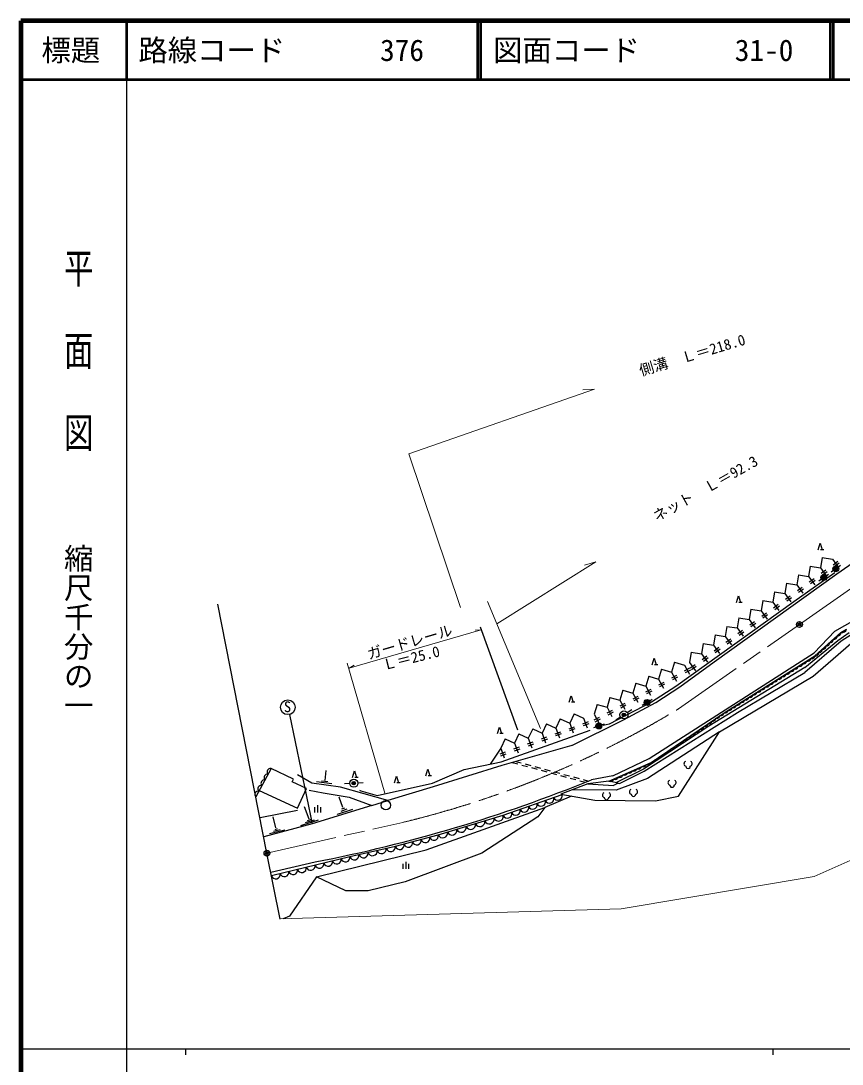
# Model space of a CAD drawing. Units: millimetres, scale not verified. Extents: x 40000 to 680000, y 20000 to 380000.
# Drawn here: x 40000 to 179800, y 202409 to 380000 of the extents above; entities that cross this region are included whole.
import ezdxf
from ezdxf.enums import TextEntityAlignment as Align

# ---------------------------------------------------------------- set-up
doc = ezdxf.new("R2010")
doc.units = ezdxf.units.MM
doc.header["$LTSCALE"] = 1000
doc.header["$PDMODE"] = 32
doc.header["$PDSIZE"] = 500
doc.linetypes.add('CHAIN', pattern=[18.5, 12, -1.5, 3.5, -1.5])
for name, color, linetype, lineweight in [('M-BGD', 7, 'Continuous', 25), ('M-BMK', 2, 'CHAIN', 13), ('M-BMK-SRVR', 3, 'Continuous', 25), ('M-STR-HTXT', 7, 'Continuous', 13), ('M-TTL', 2, 'Continuous', 140), ('M-TTL-BAND', 7, 'Continuous', 25), ('M-TTL-LINE', 7, 'Continuous', 50)]:
    doc.layers.add(name, color=color, linetype=linetype, lineweight=lineweight)
doc.layers.add('M-OTRS', color=6, linetype='Continuous')
doc.layers.add('M-TTL-TXT', color=7, linetype='Continuous')
doc.styles.add('@ＭＳ ゴシック', font='')
doc.styles.add('ＭＳ ゴシック', font='')
doc.styles.get('@ＭＳ ゴシック').set_extended_font_data('@MS Gothic')
doc.styles.get('ＭＳ ゴシック').set_extended_font_data('MS Gothic')

msp = doc.modelspace()

# ---------------------------------------------------------------- linework, layer by layer
at = {"layer": 'M-BGD'}
for p, q in [((175744, 289954), (176080, 291074)), ((176080, 291074), (176416, 289954)), ((176696, 289954), (176136, 289954)), ((176405, 288651), (176124, 286905)), ((176405, 288651), (178150, 288370)), ((178150, 288370), (179175, 286952)), ((179068, 287954), (178258, 287368)), ((174379, 287186), (174098, 285440)), ((174379, 287186), (176124, 286905)), ((174877, 268437), (196796, 287493)), ((176124, 286905), (177149, 285487)), ((177042, 286489), (176232, 285903)), ((177247, 286205), (176437, 285620)), ((178717, 286734), (177915, 286137)), ((179273, 287670), (178463, 287084)), ((178717, 286734), (179520, 287331)), ((170327, 284256), (170046, 282511)), ((170327, 284256), (172072, 283976)), ((172353, 285721), (172072, 283976)), ((172353, 285721), (174098, 285440)), ((174098, 285440), (175124, 284022)), ((175016, 285024), (174206, 284438)), ((175221, 284741), (174411, 284155)), ((176663, 285230), (175860, 284633)), ((176663, 285230), (177465, 285827)), ((168301, 282792), (168020, 281046)), ((168301, 282792), (170046, 282511)), ((170046, 282511), (171072, 281093)), ((172072, 283976), (173098, 282558)), ((172990, 283560), (172180, 282974)), ((173195, 283276), (172385, 282690)), ((161837, 280981), (162173, 282101)), ((162173, 282101), (162509, 280981)), ((162789, 280981), (162229, 280981)), ((166275, 281327), (165994, 279582)), ((166275, 281327), (168020, 281046)), ((168020, 281046), (169046, 279628)), ((168938, 280630), (168128, 280044)), ((170964, 282095), (170154, 281509)), ((171169, 281811), (170359, 281225)), ((164249, 279862), (163968, 278117)), ((164249, 279862), (165994, 279582)), ((165994, 279582), (167020, 278163)), ((166912, 279165), (166102, 278580)), ((167117, 278882), (166307, 278296)), ((169143, 280347), (168333, 279761)), ((162223, 278397), (161942, 276652)), ((162223, 278397), (163968, 278117)), ((163968, 278117), (164994, 276699)), ((164886, 277701), (164076, 277115)), ((165091, 277417), (164281, 276831)), ((118162, 276837), (124517, 259312)), ((158171, 275468), (157890, 273723)), ((158171, 275468), (159916, 275187)), ((160197, 276933), (159916, 275187)), ((160197, 276933), (161942, 276652)), ((161942, 276652), (162968, 275234)), ((162860, 276236), (162050, 275650)), ((163065, 275952), (162255, 275366)), ((179057, 274543), (181022, 275878)), ((181314, 275514), (179636, 274385)), ((156145, 274003), (155864, 272258)), ((156145, 274003), (157890, 273723)), ((157890, 273723), (158916, 272304)), ((159916, 275187), (160942, 273769)), ((160834, 274771), (160024, 274185)), ((161039, 274488), (160229, 273902)), ((173436, 269903), (179057, 274543)), ((179636, 274385), (173445, 269084)), ((154119, 272539), (153838, 270793)), ((154119, 272539), (155864, 272258)), ((155864, 272258), (156890, 270840)), ((156782, 271842), (155972, 271256)), ((158808, 273306), (157998, 272721)), ((159013, 273023), (158203, 272437)), ((147471, 270388), (147807, 271508)), ((147807, 271508), (148143, 270388)), ((148423, 270388), (147863, 270388)), ((151262, 270817), (150761, 269121)), ((151262, 270817), (152957, 270316)), ((152957, 270316), (153793, 268778)), ((153838, 270793), (154864, 269375)), ((154756, 270377), (153946, 269791)), ((154961, 270093), (154151, 269507)), ((156987, 271558), (156177, 270972)), ((146869, 268428), (146368, 266733)), ((146869, 268428), (148565, 267927)), ((149066, 269622), (148565, 267927)), ((149066, 269622), (150761, 269121)), ((151618, 268591), (150740, 268114)), ((150761, 269121), (151597, 267584)), ((151785, 268284), (150907, 267806)), ((153815, 269786), (152936, 269308)), ((153982, 269478), (153103, 269000)), ((173436, 269903), (157125, 259930)), ((158940, 259000), (174877, 268437)), ((161991, 262291), (173445, 269084)), ((144673, 267234), (144172, 265539)), ((144673, 267234), (146368, 266733)), ((146368, 266733), (147204, 265196)), ((149422, 267397), (148543, 266920)), ((148565, 267927), (149401, 266390)), ((149589, 267090), (148711, 266612)), ((133322, 264003), (133658, 265123)), ((133658, 265123), (133994, 264003)), ((140280, 264846), (139779, 263151)), ((140280, 264846), (141976, 264345)), ((142477, 266040), (141976, 264345)), ((142477, 266040), (144172, 265539)), ((145029, 265009), (144151, 264531)), ((144172, 265539), (145008, 264001)), ((145196, 264702), (144318, 264224)), ((147226, 266203), (146347, 265726)), ((147393, 265896), (146514, 265418)), ((134274, 264003), (133714, 264003)), ((138084, 263652), (137583, 261957)), ((138084, 263652), (139779, 263151)), ((139779, 263151), (140615, 261613)), ((142833, 263815), (141954, 263337)), ((141976, 264345), (142811, 262807)), ((143000, 263507), (142121, 263030)), ((146607, 263984), (145761, 263450)), ((146607, 263984), (147452, 264518)), ((85709, 261931), (89594, 243292)), ((131827, 261192), (131081, 259589)), ((131827, 261192), (133430, 260445)), ((134176, 262048), (133430, 260445)), ((134176, 262048), (135778, 261301)), ((135778, 261301), (136378, 259657)), ((138440, 261427), (137561, 260949)), ((137583, 261957), (138419, 260419)), ((138607, 261119), (137729, 260641)), ((140636, 262621), (139758, 262143)), ((140804, 262313), (139925, 261836)), ((141301, 261039), (142071, 261532)), ((143234, 262273), (144004, 262766)), ((146079, 252259), (161991, 262291)), ((121133, 258670), (121469, 259790)), ((121469, 259790), (121805, 258670)), ((127129, 259480), (126383, 257878)), ((127129, 259480), (128732, 258734)), ((129478, 260336), (128732, 258734)), ((129478, 260336), (131081, 259589)), ((131081, 259589), (131680, 257945)), ((134199, 259794), (133259, 259452)), ((134319, 259465), (133379, 259123)), ((133430, 260445), (134029, 258801)), ((136548, 260650), (135608, 260308)), ((136668, 260321), (135728, 259979)), ((138394, 259974), (137453, 259637)), ((138394, 259974), (139336, 260312)), ((157125, 259930), (145984, 252628)), ((122085, 258670), (121525, 258670)), ((122431, 257769), (121685, 256167)), ((121763, 253878), (136891, 259247)), ((122431, 257769), (124034, 257022)), ((124780, 258625), (124034, 257022)), ((124780, 258625), (126383, 257878)), ((126383, 257878), (126982, 256234)), ((129501, 258083), (128561, 257740)), ((129621, 257754), (128681, 257412)), ((128732, 258734), (129331, 257089)), ((131850, 258938), (130910, 258596)), ((131970, 258610), (131030, 258267)), ((158940, 259000), (146670, 251030)), ((151936, 248046), (158940, 259000)), ((121685, 256167), (119876, 253484)), ((121685, 256167), (122284, 254522)), ((133797, 256653), (121886, 253264)), ((124803, 256371), (123863, 256029)), ((124923, 256042), (123983, 255700)), ((124034, 257022), (124633, 255378)), ((127152, 257227), (126212, 256885)), ((127272, 256898), (126332, 256556)), ((122454, 255516), (121514, 255173)), ((122574, 255187), (121634, 254844)), ((82579, 252723), (79999, 247907)), ((86426, 250937), (82580, 252725)), ((91802, 250677), (91974, 252401)), ((96475, 251221), (96811, 252341)), ((96811, 252341), (97147, 251221)), ((108943, 251487), (109279, 252607)), ((109279, 252607), (109615, 251487)), ((123658, 253768), (124621, 253507)), ((124277, 253944), (125180, 253699)), ((125296, 253324), (126262, 253063)), ((125856, 253515), (126821, 253253)), ((126937, 252880), (127902, 252618)), ((127496, 253070), (128461, 252808)), ((128578, 252435), (129543, 252174)), ((129137, 252624), (130102, 252362)), ((145984, 252628), (141274, 250317)), ((141880, 250195), (146079, 252259)), ((86196, 250443), (86426, 250937)), ((88643, 249305), (86196, 250443)), ((92910, 250138), (90351, 250474)), ((92278, 250466), (91178, 250599)), ((97427, 251221), (96867, 251221)), ((103610, 250290), (103946, 251410)), ((103946, 251410), (104282, 250290)), ((109895, 251487), (109335, 251487)), ((130219, 251991), (131184, 251729)), ((130777, 252179), (131742, 251917)), ((131860, 251546), (132825, 251285)), ((132418, 251733), (133383, 251471)), ((133501, 251102), (134466, 250840)), ((134058, 251288), (135023, 251026)), ((135142, 250657), (136104, 250396)), ((135699, 250842), (136602, 250597)), ((140114, 250559), (136531, 250123)), ((140788, 251462), (137139, 250815)), ((141703, 250228), (140114, 250559)), ((146670, 251030), (141340, 249064)), ((80581, 248992), (87090, 245965)), ((87090, 245965), (88643, 249305)), ((95084, 250184), (95996, 250230)), ((97374, 250298), (98287, 250344)), ((104562, 250290), (104002, 250290)), ((136531, 250123), (131942, 248367)), ((141340, 249064), (133895, 249114)), ((136531, 250123), (140873, 249842)), ((141703, 250228), (140873, 249842)), ((141703, 250228), (141880, 250195)), ((94809, 246091), (94159, 247846)), ((133754, 248042), (129183, 246084)), ((131942, 248367), (137692, 247335)), ((137692, 247335), (148039, 247204)), ((148039, 247204), (151936, 248046)), ((87110, 245566), (80708, 244318)), ((89094, 244093), (88261, 246199)), ((90058, 245270), (90058, 246127)), ((90548, 245270), (90548, 246495)), ((91038, 245270), (91038, 246127)), ((94497, 245493), (95543, 245862)), ((94659, 245867), (95142, 246029)), ((108968, 238909), (129183, 246084)), ((129183, 246084), (127998, 244504)), ((83406, 242634), (82969, 244529)), ((87671, 243055), (90690, 243976)), ((88459, 243515), (89965, 243983)), ((88766, 243879), (89499, 244119)), ((127998, 244504), (118460, 238343)), ((84935, 242212), (82298, 241588)), ((83023, 242056), (84116, 242345)), ((83265, 242376), (83694, 242517)), ((90327, 234301), (108968, 238909)), ((118460, 238343), (105414, 233432)), ((82526, 235113), (90090, 236830)), ((105089, 235638), (105089, 236495)), ((105579, 235638), (105579, 236863)), ((106069, 235638), (106069, 236495)), ((90327, 234301), (85728, 227591)), ((95303, 231931), (90327, 234301)), ((105414, 233432), (99094, 231905)), ((99094, 231905), (95303, 231931)), ((85728, 227591), (84641, 227151))]:
    msp.add_line(p, q, dxfattribs=at)
for points in [[(140788, 251462), (146963, 254420), (175057, 272404), (178585, 276116), (183254, 278767), (196165, 289685), (210822, 299295), (219827, 303640), (226185, 306128), (240403, 311302), (262579, 320185)], [(178914, 285891), (191734, 294807), (197123, 299459), (210762, 307227)], [(178571, 286055), (171575, 281109), (151497, 266672), (147336, 264051), (140164, 260273), (139119, 260039)], [(133797, 256653), (142594, 261014), (148097, 263980), (152165, 266625), (158004, 270873), (178914, 285891)], [(140114, 250559), (147270, 253777), (159695, 262216), (175177, 271888), (179600, 275872), (180570, 276452)], [(97627, 249022), (97861, 248905), (100647, 248144), (110073, 250245), (115461, 252562), (121763, 253878)], [(121886, 253264), (110160, 249630), (102460, 247304)], [(99731, 246452), (102460, 247304), (94435, 249577), (89537, 250209), (87062, 251631)], [(89067, 249020), (91437, 248584), (95860, 247847), (99731, 246452), (89594, 243292), (81340, 241120)], [(82643, 234522), (96005, 237765), (103746, 239502), (111039, 241451), (122124, 244768), (132121, 248335)], [(93821, 244910), (93884, 244936), (96484, 245836)]]:
    msp.add_lwpolyline(points, dxfattribs=at)
for centre, radius in [((178717, 286734), 500), ((178717, 286734), 400), ((178717, 286734), 300), ((178717, 286734), 200), ((178717, 286734), 100), ((178717, 286734), 20), ((176663, 285230), 500), ((176663, 285230), 400), ((176663, 285230), 300), ((176663, 285230), 200), ((176663, 285230), 100), ((176663, 285230), 20), ((85442, 263149), 1250), ((146607, 263984), 500), ((146607, 263984), 400), ((146607, 263984), 300), ((146607, 263984), 200), ((146607, 263984), 100), ((146607, 263984), 20), ((142665, 261868), 683), ((142646, 261865), 300), ((142646, 261865), 240), ((142646, 261865), 180), ((142646, 261865), 120), ((142646, 261865), 60), ((142646, 261865), 20), ((138394, 259974), 500), ((138394, 259974), 400), ((138394, 259974), 300), ((138394, 259974), 200), ((138394, 259974), 100), ((138394, 259974), 20), ((96679, 250227), 683), ((96661, 250235), 300), ((96661, 250235), 240), ((96661, 250235), 180), ((96661, 250235), 120), ((96661, 250235), 60), ((96661, 250235), 20), ((102135, 246479), 786)]:
    msp.add_circle(centre, radius, dxfattribs=at)
for centre, radius, start, end in [((178417, 275280), 552, 261.63576, 2.3889), ((179049, 275849), 552, 261.63576, 2.3889), ((179739, 276741), 880, 260.9141, 340.81105), ((176521, 273573), 552, 261.63576, 2.3889), ((177153, 274142), 552, 261.63576, 2.3889), ((177785, 274711), 552, 261.63576, 2.3889), ((174650, 271948), 530, 250.51948, 353.46792), ((175257, 272434), 552, 261.63576, 2.3889), ((175889, 273003), 552, 261.63576, 2.3889), ((171835, 270190), 530, 250.51948, 353.46792), ((172539, 270629), 530, 250.51948, 353.46792), ((173243, 271069), 530, 250.51948, 353.46792), ((173946, 271509), 530, 250.51948, 353.46792), ((169020, 268431), 530, 250.51948, 353.46792), ((169724, 268871), 530, 250.51948, 353.46792), ((170428, 269310), 530, 250.51948, 353.46792), ((171132, 269750), 530, 250.51948, 353.46792), ((166205, 266673), 530, 250.51948, 353.46792), ((166909, 267112), 530, 250.51948, 353.46792), ((167613, 267552), 530, 250.51948, 353.46792), ((168317, 267992), 530, 250.51948, 353.46792), ((163391, 264914), 530, 250.51948, 353.46792), ((164094, 265354), 530, 250.51948, 353.46792), ((164798, 265793), 530, 250.51948, 353.46792), ((165502, 266233), 530, 250.51948, 353.46792), ((160576, 263156), 530, 250.51948, 353.46792), ((161279, 263595), 530, 250.51948, 353.46792), ((161983, 264035), 530, 250.51948, 353.46792), ((162687, 264474), 530, 250.51948, 353.46792), ((157781, 261321), 535, 252.9603, 355.4041), ((158471, 261790), 535, 252.9603, 355.4041), ((159162, 262259), 535, 252.9603, 355.4041), ((159872, 262716), 530, 250.51948, 353.46792), ((155020, 259446), 535, 252.9603, 355.4041), ((155710, 259915), 535, 252.9603, 355.4041), ((156400, 260384), 535, 252.9603, 355.4041), ((157091, 260852), 535, 252.9603, 355.4041), ((152258, 257571), 535, 252.9603, 355.4041), ((152949, 258040), 535, 252.9603, 355.4041), ((153639, 258508), 535, 252.9603, 355.4041), ((154329, 258977), 535, 252.9603, 355.4041), ((150188, 256164), 535, 252.9603, 355.4041), ((150878, 256633), 535, 252.9603, 355.4041), ((151568, 257102), 535, 252.9603, 355.4041), ((147426, 254289), 535, 252.9603, 355.4041), ((148117, 254758), 535, 252.9603, 355.4041), ((148807, 255227), 535, 252.9603, 355.4041), ((149497, 255695), 535, 252.9603, 355.4041), ((82474, 252160), 573, 79.40783, 224.24342), ((143538, 252510), 575, 244.92085, 343.50737), ((144333, 252868), 575, 244.92085, 343.50737), ((145128, 253225), 575, 244.92085, 343.50737), ((145923, 253583), 575, 244.92085, 343.50737), ((146718, 253941), 575, 244.92085, 343.50737), ((153295, 253532), 419, 113.44836, 257.2818), ((153576, 253101), 374, 176.52859, 3.47141), ((153857, 253532), 419, 282.7182, 66.55164), ((81442, 250233), 573, 79.40783, 224.24342), ((81958, 251196), 573, 79.40783, 224.24342), ((42516, 483007), 250732, 280.93755, 292.17194), ((140357, 251080), 575, 244.92085, 343.50737), ((141152, 251438), 575, 244.92085, 343.50737), ((141948, 251795), 575, 244.92085, 343.50737), ((142743, 252153), 575, 244.92085, 343.50737), ((150570, 250333), 419, 113.44836, 257.2818), ((151132, 250333), 419, 282.7182, 66.55164), ((80410, 248307), 573, 79.40783, 224.24342), ((80926, 249270), 573, 79.40783, 224.24342), ((144003, 248780), 419, 113.44836, 257.2818), ((144565, 248780), 419, 282.7182, 66.55164), ((150851, 249902), 374, 176.52859, 3.47141), ((128548, 247069), 758, 200.25575, 19.01237), ((129976, 247578), 758, 200.25575, 19.01237), ((131404, 248088), 758, 200.25575, 19.01237), ((139404, 248218), 419, 113.44836, 257.2818), ((139685, 247787), 374, 176.52859, 3.47141), ((139966, 248218), 419, 282.7182, 66.55164), ((144284, 248348), 374, 176.52859, 3.47141), ((122835, 245031), 758, 200.25575, 19.01237), ((124263, 245540), 758, 200.25575, 19.01237), ((125692, 246050), 758, 200.25575, 19.01237), ((127120, 246559), 758, 200.25575, 19.01237), ((116558, 243187), 830, 202.21656, 11.107), ((118142, 243661), 830, 202.21656, 11.107), ((119726, 244134), 830, 202.21656, 11.107), ((121309, 244608), 830, 202.21656, 11.107), ((111808, 241765), 830, 202.21656, 11.107), ((113391, 242239), 830, 202.21656, 11.107), ((114975, 242713), 830, 202.21656, 11.107), ((104474, 239702), 755, 195.3315, 14.58282), ((105932, 240092), 755, 195.3315, 14.58282), ((107391, 240481), 755, 195.3315, 14.58282), ((108850, 240871), 755, 195.3315, 14.58282), ((110308, 241261), 755, 195.3315, 14.58282), ((96769, 237982), 795, 195.87152, 9.43359), ((98317, 238329), 795, 195.87152, 9.43359), ((99865, 238677), 795, 195.87152, 9.43359), ((101414, 239025), 795, 195.87152, 9.43359), ((102962, 239372), 795, 195.87152, 9.43359), ((89321, 236157), 764, 194.69166, 12.59369), ((90805, 236517), 764, 194.69166, 12.59369), ((92290, 236877), 764, 194.69166, 12.59369), ((93774, 237238), 764, 194.69166, 12.59369), ((95259, 237598), 764, 194.69166, 12.59369), ((83382, 234715), 764, 194.69166, 12.59369), ((84867, 235076), 764, 194.69166, 12.59369), ((86351, 235436), 764, 194.69166, 12.59369), ((87836, 235796), 764, 194.69166, 12.59369)]:
    msp.add_arc(centre, radius, start, end, dxfattribs=at)
for p in [(178717, 286734), (176663, 285230), (146607, 263984), (142646, 261865), (138394, 259974), (96661, 250235)]:
    msp.add_point(p, dxfattribs=at)
at = {"layer": 'M-BMK'}
for p, q in [((172525, 277255), (197300, 294443)), ((151918, 262862), (172525, 277255)), ((81890, 238334), (105013, 243558))]:
    msp.add_line(p, q, dxfattribs=at)
msp.add_arc((66103, 404740), 165812, 283.57176, 301.1677, dxfattribs=at)
at = {"layer": 'M-BMK-SRVR'}
for p, q in [((81890, 238334), (73517, 280727)), ((84117, 227061), (81890, 238334))]:
    msp.add_line(p, q, dxfattribs=at)
for centre in [(172525, 277255), (81890, 238334)]:
    msp.add_circle(centre, 500, dxfattribs=at)
for p in [(172525, 277255), (81890, 238334)]:
    msp.add_point(p, dxfattribs=at)
at = {"layer": 'M-OTRS'}
msp.add_point((81890, 238334), dxfattribs=at)
at = {"layer": 'M-STR-HTXT'}
for p, q in [((106029, 306296), (137655, 317329)), ((137655, 317329), (135660, 317182)), ((106029, 306296), (114834, 280134)), ((137864, 287923), (121015, 277340)), ((137864, 287923), (135952, 287334)), ((287131, 284367), (175032, 234329)), ((119406, 281150), (128466, 259560)), ((95869, 269805), (118352, 276313)), ((118352, 276313), (117317, 276292)), ((95564, 270659), (101965, 248546)), ((95869, 269805), (96755, 270340)), ((175032, 234329), (142182, 228826)), ((84102, 227135), (142182, 228826))]:
    msp.add_line(p, q, dxfattribs=at)
at = {"layer": 'M-TTL'}
for p, q in [((40000, 380000), (40000, 20000)), ((680000, 380000), (40000, 380000))]:
    msp.add_line(p, q, dxfattribs=at)
at = {"layer": 'M-TTL-BAND'}
for p, q in [((58000, 370000), (58000, 20000)), ((40000, 205000), (579000, 205000)), ((68000, 205000), (68000, 204000)), ((168000, 205000), (168000, 204000))]:
    msp.add_line(p, q, dxfattribs=at)
at = {"layer": 'M-TTL-LINE'}
for p, q in [((58000, 380000), (58000, 370000)), ((117750, 380000), (117750, 370000)), ((118250, 380000), (118250, 370000)), ((177750, 380000), (177750, 370000)), ((178250, 380000), (178250, 370000)), ((40000, 370000), (680000, 370000))]:
    msp.add_line(p, q, dxfattribs=at)

# ---------------------------------------------------------------- texts
at = {"layer": 'M-BGD', "style": 'ＭＳ ゴシック'}
msp.add_text('S', height=1833, dxfattribs=at).set_placement((84763, 261775), align=Align.BOTTOM_LEFT)
at = {"layer": 'M-STR-HTXT', "style": 'ＭＳ ゴシック'}
for s, rotation, p in [('側溝\u3000Ｌ＝218.0', 16.742, (145731, 319021)), ('ネット\u3000Ｌ＝92.3', 29.307, (148510, 294222)), ('ガードレール', 16.347, (99406, 270752)), ('Ｌ＝25.0', 14.036, (101929, 268904))]:
    msp.add_text(s, height=1833, rotation=rotation, dxfattribs=at).set_placement(p, align=Align.BOTTOM_LEFT)
at = {"layer": 'M-TTL-BAND', "style": '@ＭＳ ゴシック', "width": 1.4}
msp.add_text('平  面  図', height=3666, rotation=270, dxfattribs=at).set_placement((49777, 306475), align=Align.MIDDLE_RIGHT)
at = {"layer": 'M-TTL-BAND', "style": '@ＭＳ ゴシック'}
msp.add_text('縮尺千分の一', height=3666, rotation=270, dxfattribs=at).set_placement((49777, 261030), align=Align.MIDDLE_RIGHT)
at = {"layer": 'M-TTL-TXT', "style": 'ＭＳ ゴシック'}
msp.add_text('標題', height=3666, dxfattribs=at).set_placement((48500, 375000), align=Align.MIDDLE_CENTER)
for s, p in [('路線コード', (60000, 375000)), ('376', (101142, 375000)), ('図面コード', (120380, 375000)), ('31-0', (161521, 375000))]:
    msp.add_text(s, height=3666, dxfattribs=at).set_placement(p, align=Align.MIDDLE_LEFT)

doc.saveas('drawing.dxf')
